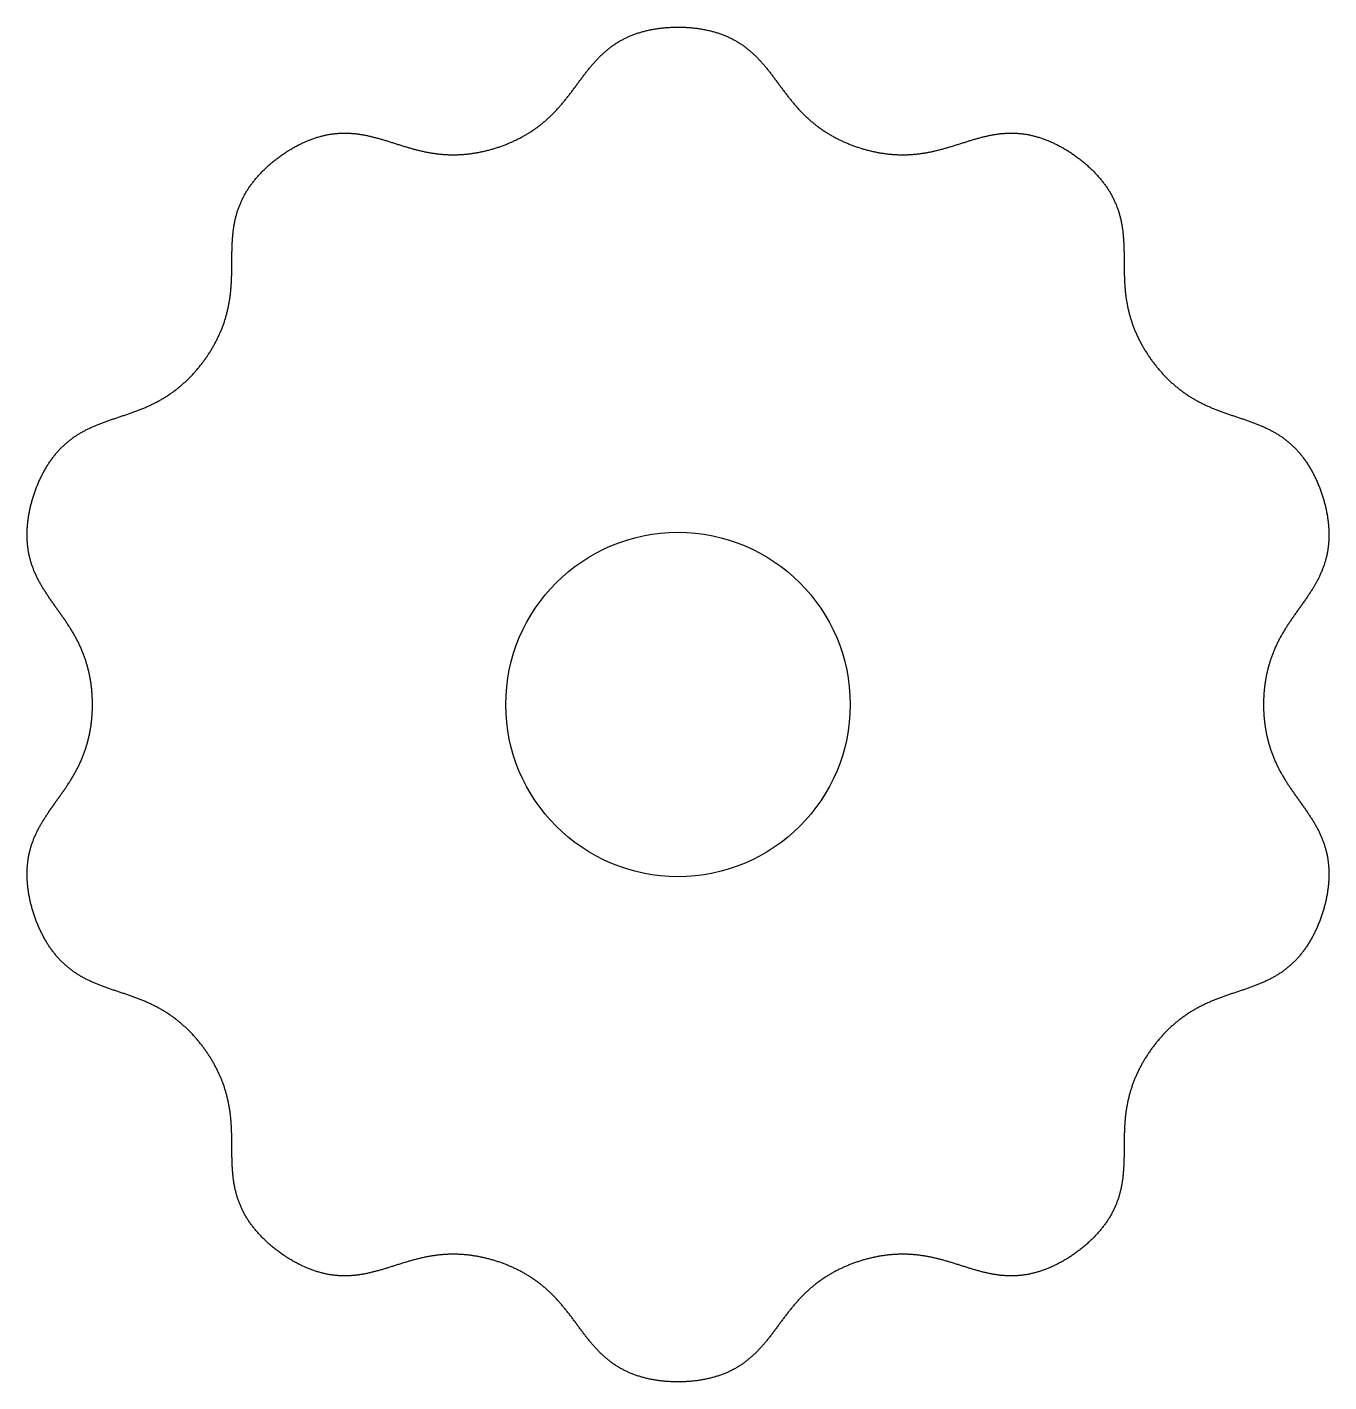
# Model space of a CAD drawing. Header units: millimetres. Extents: x -26.3 to 30.3, y -29.5 to 29.5.
import ezdxf

# ---------------------------------------------------------------- set-up
doc = ezdxf.new("R2010")
doc.units = ezdxf.units.MM
doc.layers.get('0').update_dxf_attribs({"linetype": 'CONTINUOUS'})

msp = doc.modelspace()

# ---------------------------------------------------------------- linework, layer by layer
msp.add_circle((2, 0), 7.5)
msp.add_open_spline([(27.5, 0), (27.5, 0.132), (27.507, 0.397), (27.536, 0.793), (27.616, 1.315), (27.786, 1.948), (28.027, 2.555), (28.335, 3.133), (28.696, 3.687), (29.085, 4.224), (29.469, 4.759), (29.815, 5.307), (30.092, 5.878), (30.278, 6.482), (30.364, 7.118), (30.353, 7.778), (30.253, 8.452), (30.074, 9.122), (29.825, 9.769), (29.51, 10.373), (29.131, 10.914), (28.687, 11.377), (28.182, 11.757), (27.622, 12.056), (27.021, 12.296), (26.395, 12.503), (25.764, 12.709), (25.147, 12.944), (24.558, 13.231), (24.006, 13.581), (23.497, 13.993), (23.033, 14.462), (22.617, 14.979), (22.254, 15.534), (21.951, 16.12), (21.716, 16.732), (21.554, 17.365), (21.463, 18.014), (21.43, 18.674), (21.429, 19.337), (21.426, 19.996), (21.384, 20.643), (21.272, 21.268), (21.067, 21.865), (20.764, 22.43), (20.366, 22.958), (19.889, 23.444), (19.35, 23.881), (18.769, 24.258), (18.159, 24.562), (17.534, 24.777), (16.903, 24.891), (16.272, 24.901), (15.642, 24.814), (15.015, 24.654), (14.387, 24.454), (13.755, 24.25), (13.118, 24.077), (12.472, 23.963), (11.821, 23.922), (11.166, 23.956), (10.515, 24.063), (9.875, 24.236), (9.255, 24.472), (8.665, 24.768), (8.116, 25.125), (7.613, 25.542), (7.158, 26.014), (6.743, 26.528), (6.352, 27.064), (5.962, 27.596), (5.549, 28.094), (5.09, 28.534), (4.574, 28.897), (3.996, 29.176), (3.364, 29.369), (2.693, 29.482), (2, 29.518), (1.307, 29.482), (0.636, 29.369), (0.004, 29.176), (-0.574, 28.897), (-1.09, 28.534), (-1.549, 28.094), (-1.962, 27.596), (-2.352, 27.064), (-2.743, 26.528), (-3.158, 26.014), (-3.613, 25.542), (-4.116, 25.125), (-4.665, 24.768), (-5.255, 24.472), (-5.875, 24.236), (-6.515, 24.063), (-7.166, 23.956), (-7.821, 23.922), (-8.472, 23.963), (-9.118, 24.077), (-9.755, 24.25), (-10.387, 24.454), (-11.015, 24.654), (-11.642, 24.814), (-12.272, 24.901), (-12.903, 24.891), (-13.534, 24.777), (-14.159, 24.562), (-14.769, 24.258), (-15.35, 23.881), (-15.889, 23.444), (-16.366, 22.958), (-16.764, 22.43), (-17.067, 21.865), (-17.272, 21.268), (-17.384, 20.643), (-17.426, 19.996), (-17.429, 19.337), (-17.43, 18.674), (-17.463, 18.014), (-17.554, 17.365), (-17.716, 16.732), (-17.951, 16.12), (-18.254, 15.534), (-18.617, 14.979), (-19.033, 14.462), (-19.497, 13.993), (-20.006, 13.581), (-20.558, 13.231), (-21.147, 12.944), (-21.764, 12.709), (-22.395, 12.503), (-23.021, 12.296), (-23.622, 12.056), (-24.182, 11.757), (-24.687, 11.377), (-25.131, 10.914), (-25.51, 10.373), (-25.825, 9.769), (-26.074, 9.122), (-26.253, 8.452), (-26.353, 7.778), (-26.364, 7.118), (-26.278, 6.482), (-26.092, 5.878), (-25.815, 5.307), (-25.469, 4.759), (-25.085, 4.224), (-24.696, 3.687), (-24.335, 3.133), (-24.027, 2.555), (-23.786, 1.948), (-23.616, 1.315), (-23.516, 0.663), (-23.484, 0), (-23.516, -0.663), (-23.616, -1.315), (-23.786, -1.948), (-24.027, -2.555), (-24.335, -3.133), (-24.696, -3.687), (-25.085, -4.224), (-25.469, -4.759), (-25.815, -5.307), (-26.092, -5.878), (-26.278, -6.482), (-26.364, -7.118), (-26.353, -7.778), (-26.253, -8.452), (-26.074, -9.122), (-25.825, -9.769), (-25.51, -10.373), (-25.131, -10.914), (-24.687, -11.377), (-24.182, -11.757), (-23.622, -12.056), (-23.021, -12.296), (-22.395, -12.503), (-21.764, -12.709), (-21.147, -12.944), (-20.558, -13.231), (-20.006, -13.581), (-19.497, -13.993), (-19.033, -14.462), (-18.617, -14.979), (-18.254, -15.534), (-17.951, -16.12), (-17.716, -16.732), (-17.554, -17.365), (-17.463, -18.014), (-17.43, -18.674), (-17.429, -19.337), (-17.426, -19.996), (-17.384, -20.643), (-17.272, -21.268), (-17.067, -21.865), (-16.764, -22.43), (-16.366, -22.958), (-15.889, -23.444), (-15.35, -23.881), (-14.769, -24.258), (-14.159, -24.562), (-13.534, -24.777), (-12.903, -24.891), (-12.272, -24.901), (-11.642, -24.814), (-11.015, -24.654), (-10.387, -24.454), (-9.755, -24.25), (-9.118, -24.077), (-8.472, -23.963), (-7.821, -23.922), (-7.166, -23.956), (-6.515, -24.063), (-5.875, -24.236), (-5.255, -24.472), (-4.665, -24.768), (-4.116, -25.125), (-3.613, -25.542), (-3.158, -26.014), (-2.743, -26.528), (-2.352, -27.064), (-1.962, -27.596), (-1.549, -28.094), (-1.09, -28.534), (-0.574, -28.897), (0.004, -29.176), (0.636, -29.369), (1.307, -29.482), (2, -29.518), (2.693, -29.482), (3.364, -29.369), (3.996, -29.176), (4.574, -28.897), (5.09, -28.534), (5.549, -28.094), (5.962, -27.596), (6.352, -27.064), (6.743, -26.528), (7.158, -26.014), (7.613, -25.542), (8.116, -25.125), (8.665, -24.768), (9.255, -24.472), (9.875, -24.236), (10.515, -24.063), (11.166, -23.956), (11.821, -23.922), (12.472, -23.963), (13.118, -24.077), (13.755, -24.25), (14.387, -24.454), (15.015, -24.654), (15.642, -24.814), (16.272, -24.901), (16.903, -24.891), (17.534, -24.777), (18.159, -24.562), (18.769, -24.258), (19.35, -23.881), (19.889, -23.444), (20.366, -22.958), (20.764, -22.43), (21.067, -21.865), (21.272, -21.268), (21.384, -20.643), (21.426, -19.996), (21.429, -19.337), (21.43, -18.674), (21.463, -18.014), (21.554, -17.365), (21.716, -16.732), (21.951, -16.12), (22.254, -15.534), (22.617, -14.979), (23.033, -14.462), (23.497, -13.993), (24.006, -13.581), (24.558, -13.231), (25.147, -12.944), (25.764, -12.709), (26.395, -12.503), (27.021, -12.296), (27.622, -12.056), (28.182, -11.757), (28.687, -11.377), (29.131, -10.914), (29.51, -10.373), (29.825, -9.769), (30.074, -9.122), (30.253, -8.452), (30.353, -7.778), (30.364, -7.118), (30.278, -6.482), (30.092, -5.878), (29.815, -5.307), (29.469, -4.759), (29.085, -4.224), (28.696, -3.687), (28.335, -3.133), (28.027, -2.555), (27.786, -1.948), (27.616, -1.315), (27.536, -0.793), (27.507, -0.397), (27.5, -0.132), (27.5, 0)], degree=5)

doc.saveas('drawing.dxf')
